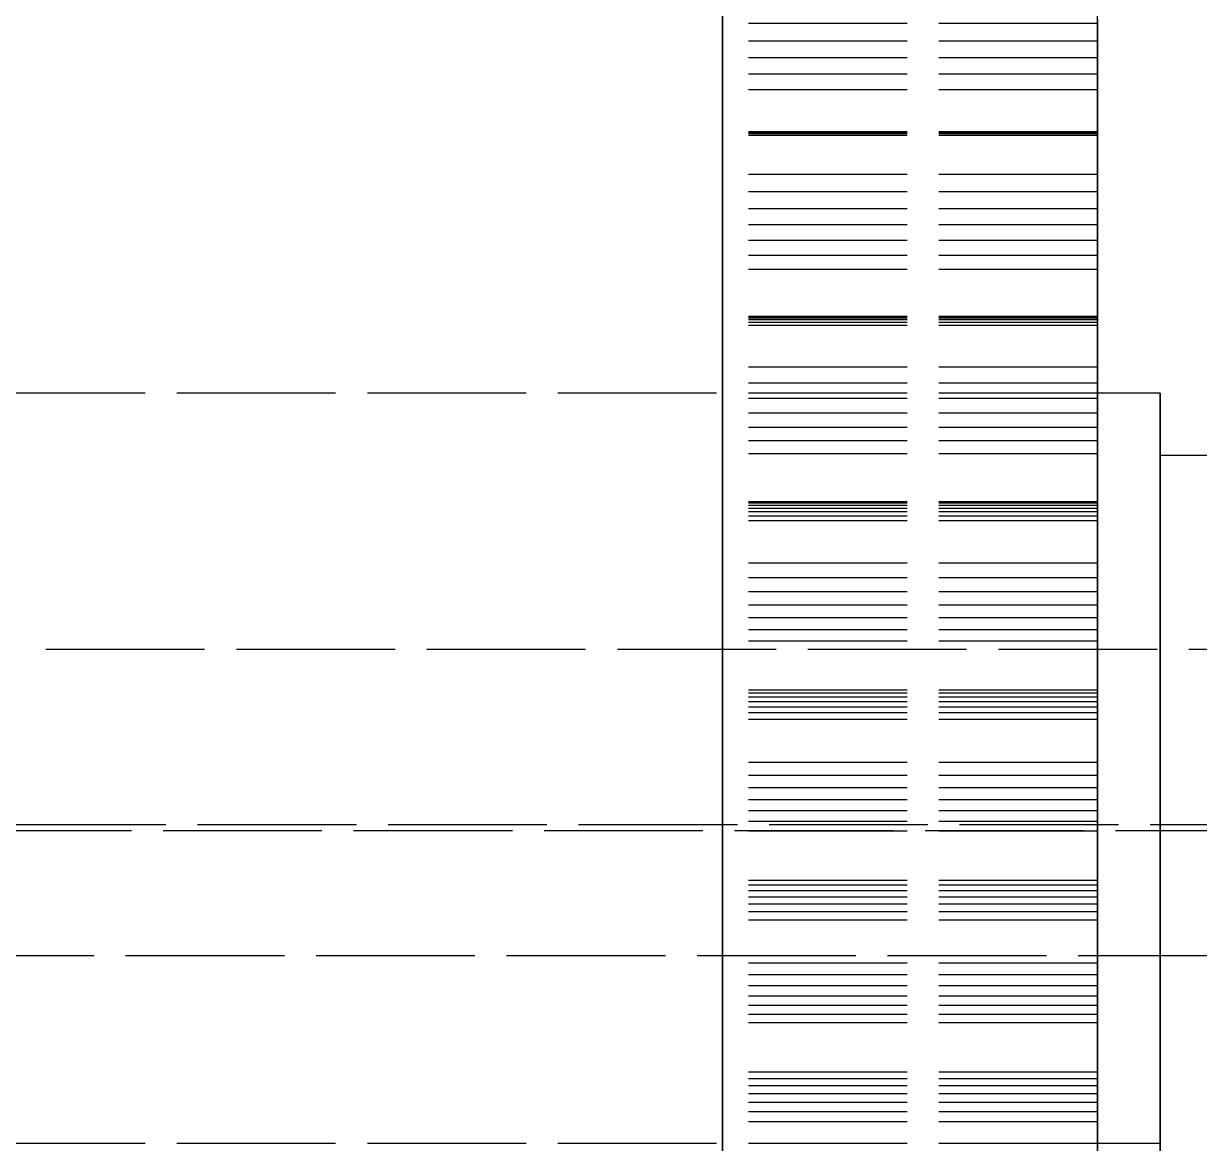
# Model space of a CAD drawing. Header units: millimetres. Extents: x -13 to 272, y -50 to 160.
# Drawn here: x 131.78 to 141.19, y 16.39 to 25.35 of the extents above; entities that cross this region are included whole.
import ezdxf

# ---------------------------------------------------------------- set-up
doc = ezdxf.new("R2010")
doc.units = ezdxf.units.MM
doc.linetypes.add('DASHED', pattern=[1.524, 1.27, -0.254])
doc.layers.add('HIDDEN', color=8, linetype='DASHED')
doc.layers.add('VISIBLE', color=7, linetype='CONTINUOUS')

msp = doc.modelspace()

# ---------------------------------------------------------------- linework, layer by layer
at = {"layer": 'HIDDEN'}
for points in [[(137.375, 25.91881), (137.375, 25.1569), (137.375, 24.395), (137.375, 23.6331), (137.375, 22.87119), (137.375, 22.10929), (137.375, 21.34738), (137.375, 20.58548), (137.375, 19.82357), (137.375, 19.06167), (137.375, 18.29976), (137.375, 17.53786), (137.375, 16.77595), (137.375, 16.01405)], [(137.375, 25.82357), (137.375, 25.12516), (137.375, 24.42675), (137.375, 23.72833), (137.375, 23.02992), (137.375, 22.33151), (137.375, 21.6331), (137.375, 20.93468), (137.375, 20.23627), (137.375, 19.53786), (137.375, 18.83944), (137.375, 18.14103), (137.375, 17.44262), (137.375, 16.74421), (137.375, 16.04579)], [(137.375, 16.395), (137.375, 16.77595), (137.375, 17.1569), (137.375, 17.53786), (137.375, 17.91881), (137.375, 18.29976), (137.375, 18.68071), (137.375, 19.06167), (137.375, 19.44262), (137.375, 19.82357), (137.375, 20.20452), (137.375, 20.58548), (137.375, 20.96643), (137.375, 21.34738), (137.375, 21.72833), (137.375, 22.10929), (137.375, 22.49024), (137.375, 22.87119), (137.375, 23.25214), (137.375, 23.6331), (137.375, 24.01405), (137.375, 24.395), (137.375, 24.77595), (137.375, 25.1569), (137.375, 25.53786)], [(137.375, 25.34893), (137.375, 25.49347)], [(137.375, 16.395), (137.375, 16.74421), (137.375, 17.09341), (137.375, 17.44262), (137.375, 17.79183), (137.375, 18.14103), (137.375, 18.49024), (137.375, 18.83944), (137.375, 19.18865), (137.375, 19.53786), (137.375, 19.88706), (137.375, 20.23627), (137.375, 20.58548), (137.375, 20.93468), (137.375, 21.28389), (137.375, 21.6331), (137.375, 21.9823), (137.375, 22.33151), (137.375, 22.68071), (137.375, 23.02992), (137.375, 23.37913), (137.375, 23.72833), (137.375, 24.07754), (137.375, 24.42675), (137.375, 24.77595), (137.375, 25.12516), (137.375, 25.47437)], [(140.375, 25.34893), (140.375, 25.49347)], [(137.375, 25.38508), (137.375, 24.60333), (137.375, 23.82159), (137.375, 23.03984), (137.375, 22.2581), (137.375, 21.47635), (137.375, 20.6946), (137.375, 19.91286), (137.375, 19.13111), (137.375, 18.34937), (137.375, 17.56762), (137.375, 16.78587), (137.375, 16.00413)], [(137.375, 25.20901), (137.375, 25.34893)], [(137.375, 25.34893), (137.375, 25.20901)], [(140.375, 25.34893), (137.375, 25.34893)], [(140.375, 25.34893), (137.375, 25.34893)], [(140.375, 25.38508), (140.375, 24.60333), (140.375, 23.82159), (140.375, 23.03984), (140.375, 22.2581), (140.375, 21.47635), (140.375, 20.6946), (140.375, 19.91286), (140.375, 19.13111), (140.375, 18.34937), (140.375, 17.56762), (140.375, 16.78587), (140.375, 16.00413)], [(140.375, 25.20901), (140.375, 25.34893)], [(140.375, 25.34893), (140.375, 25.20901)], [(137.375, 25.07393), (137.375, 25.20901)], [(137.375, 25.20901), (137.375, 25.07393)], [(140.375, 25.20901), (137.375, 25.20901)], [(140.375, 25.20901), (137.375, 25.20901)], [(140.375, 25.07393), (140.375, 25.20901)], [(140.375, 25.20901), (140.375, 25.07393)], [(137.375, 24.94396), (137.375, 25.07393)], [(137.375, 25.07393), (137.375, 24.94396)], [(140.375, 25.07393), (137.375, 25.07393)], [(140.375, 25.07393), (137.375, 25.07393)], [(140.375, 24.94396), (140.375, 25.07393)], [(140.375, 25.07393), (140.375, 24.94396)], [(137.375, 24.81947), (137.375, 24.94396)], [(137.375, 24.94396), (137.375, 24.81947)], [(140.375, 24.94396), (137.375, 24.94396)], [(140.375, 24.94396), (137.375, 24.94396)], [(140.375, 24.81947), (140.375, 24.94396)], [(140.375, 24.94396), (140.375, 24.81947)], [(137.375, 24.45255), (137.375, 24.81947)], [(137.375, 24.81947), (137.375, 24.45255)], [(140.375, 24.81947), (137.375, 24.81947)], [(140.375, 24.81947), (137.375, 24.81947)], [(140.375, 24.45255), (140.375, 24.81947)], [(140.375, 24.81947), (140.375, 24.45255)], [(137.375, 24.48207), (137.375, 24.48256)], [(137.375, 24.48256), (137.375, 24.47799)], [(137.375, 24.47799), (137.375, 24.48256)], [(137.375, 24.48256), (137.375, 24.48207)], [(140.375, 24.48256), (137.375, 24.48256)], [(140.375, 24.48256), (137.375, 24.48256)], [(137.375, 24.4767), (137.375, 24.48207)], [(137.375, 24.48207), (137.375, 24.4767)], [(140.375, 24.48207), (137.375, 24.48207)], [(140.375, 24.48207), (137.375, 24.48207)], [(137.375, 24.47799), (137.375, 24.46809)], [(137.375, 24.46809), (137.375, 24.47799)], [(140.375, 24.47799), (137.375, 24.47799)], [(140.375, 24.47799), (137.375, 24.47799)], [(137.375, 24.46661), (137.375, 24.4767)], [(137.375, 24.4767), (137.375, 24.46661)], [(140.375, 24.4767), (137.375, 24.4767)], [(140.375, 24.4767), (137.375, 24.4767)], [(137.375, 24.46809), (137.375, 24.45255)], [(137.375, 24.45255), (137.375, 24.46809)], [(140.375, 24.46809), (137.375, 24.46809)], [(140.375, 24.46809), (137.375, 24.46809)], [(137.375, 24.14137), (137.375, 24.46661)], [(137.375, 24.46661), (137.375, 24.14137)], [(140.375, 24.46661), (137.375, 24.46661)], [(140.375, 24.46661), (137.375, 24.46661)], [(140.375, 24.48207), (140.375, 24.48256)], [(140.375, 24.48256), (140.375, 24.47799)], [(140.375, 24.47799), (140.375, 24.48256)], [(140.375, 24.48256), (140.375, 24.48207)], [(140.375, 24.4767), (140.375, 24.48207)], [(140.375, 24.48207), (140.375, 24.4767)], [(140.375, 24.47799), (140.375, 24.46809)], [(140.375, 24.46809), (140.375, 24.47799)], [(140.375, 24.46661), (140.375, 24.4767)], [(140.375, 24.4767), (140.375, 24.46661)], [(140.375, 24.46809), (140.375, 24.45255)], [(140.375, 24.45255), (140.375, 24.46809)], [(140.375, 24.14137), (140.375, 24.46661)], [(140.375, 24.46661), (140.375, 24.14137)], [(140.375, 24.45255), (137.375, 24.45255)], [(140.375, 24.45255), (137.375, 24.45255)], [(137.375, 24.00253), (137.375, 24.14137)], [(137.375, 24.14137), (137.375, 24.00253)], [(140.375, 24.14137), (137.375, 24.14137)], [(140.375, 24.14137), (137.375, 24.14137)], [(140.375, 24.00253), (140.375, 24.14137)], [(140.375, 24.14137), (140.375, 24.00253)], [(137.375, 23.86824), (137.375, 24.00253)], [(137.375, 24.00253), (137.375, 23.86824)], [(140.375, 24.00253), (137.375, 24.00253)], [(140.375, 24.00253), (137.375, 24.00253)], [(140.375, 23.86824), (140.375, 24.00253)], [(140.375, 24.00253), (140.375, 23.86824)], [(137.375, 23.73872), (137.375, 23.86824)], [(137.375, 23.86824), (137.375, 23.73872)], [(140.375, 23.86824), (137.375, 23.86824)], [(140.375, 23.86824), (137.375, 23.86824)], [(140.375, 23.73872), (140.375, 23.86824)], [(140.375, 23.86824), (140.375, 23.73872)], [(137.375, 23.61418), (137.375, 23.73872)], [(137.375, 23.73872), (137.375, 23.61418)], [(140.375, 23.73872), (137.375, 23.73872)], [(140.375, 23.73872), (137.375, 23.73872)], [(140.375, 23.61418), (140.375, 23.73872)], [(140.375, 23.73872), (140.375, 23.61418)], [(137.375, 23.49492), (137.375, 23.61418)], [(137.375, 23.61418), (137.375, 23.49492)], [(140.375, 23.61418), (137.375, 23.61418)], [(140.375, 23.61418), (137.375, 23.61418)], [(140.375, 23.49492), (140.375, 23.61418)], [(140.375, 23.61418), (140.375, 23.49492)], [(137.375, 23.38128), (137.375, 23.49492)], [(137.375, 23.49492), (137.375, 23.38128)], [(140.375, 23.49492), (137.375, 23.49492)], [(140.375, 23.49492), (137.375, 23.49492)], [(140.375, 23.38128), (140.375, 23.49492)], [(140.375, 23.49492), (140.375, 23.38128)], [(137.375, 23.00492), (137.375, 23.38128)], [(137.375, 23.38128), (137.375, 23.00492)], [(140.375, 23.38128), (137.375, 23.38128)], [(140.375, 23.38128), (137.375, 23.38128)], [(140.375, 23.00492), (140.375, 23.38128)], [(140.375, 23.38128), (140.375, 23.00492)], [(137.375, 23.0029), (137.375, 23.0068)], [(137.375, 23.0068), (137.375, 23.00492)], [(137.375, 23.00492), (137.375, 23.0068)], [(137.375, 23.0068), (137.375, 23.0029)], [(140.375, 23.0068), (137.375, 23.0068)], [(140.375, 23.0068), (137.375, 23.0068)], [(140.375, 23.00492), (137.375, 23.00492)], [(140.375, 23.00492), (137.375, 23.00492)], [(137.375, 22.99357), (137.375, 23.0029)], [(137.375, 23.0029), (137.375, 22.99357)], [(140.375, 23.0029), (137.375, 23.0029)], [(140.375, 23.0029), (137.375, 23.0029)], [(137.375, 22.97906), (137.375, 22.99357)], [(137.375, 22.99357), (137.375, 22.97906)], [(140.375, 22.99357), (137.375, 22.99357)], [(140.375, 22.99357), (137.375, 22.99357)], [(137.375, 22.95958), (137.375, 22.97906)], [(137.375, 22.97906), (137.375, 22.95958)], [(140.375, 22.97906), (137.375, 22.97906)], [(140.375, 22.97906), (137.375, 22.97906)], [(137.375, 22.93529), (137.375, 22.95958)], [(137.375, 22.95958), (137.375, 22.93529)], [(140.375, 22.95958), (137.375, 22.95958)], [(140.375, 22.95958), (137.375, 22.95958)], [(140.375, 23.0029), (140.375, 23.0068)], [(140.375, 23.0068), (140.375, 23.00492)], [(140.375, 23.00492), (140.375, 23.0068)], [(140.375, 23.0068), (140.375, 23.0029)], [(140.375, 22.99357), (140.375, 23.0029)], [(140.375, 23.0029), (140.375, 22.99357)], [(140.375, 22.97906), (140.375, 22.99357)], [(140.375, 22.99357), (140.375, 22.97906)], [(140.375, 22.95958), (140.375, 22.97906)], [(140.375, 22.97906), (140.375, 22.95958)], [(140.375, 22.93529), (140.375, 22.95958)], [(140.375, 22.95958), (140.375, 22.93529)], [(137.375, 22.60258), (137.375, 22.93529)], [(137.375, 22.93529), (137.375, 22.60258)], [(140.375, 22.93529), (137.375, 22.93529)], [(140.375, 22.93529), (137.375, 22.93529)], [(140.375, 22.60258), (140.375, 22.93529)], [(140.375, 22.93529), (140.375, 22.60258)], [(137.375, 22.47452), (137.375, 22.60258)], [(137.375, 22.60258), (137.375, 22.47452)], [(140.375, 22.60258), (137.375, 22.60258)], [(140.375, 22.60258), (137.375, 22.60258)], [(140.375, 22.47452), (140.375, 22.60258)], [(140.375, 22.60258), (140.375, 22.47452)], [(140.375, 22.395), (122.575, 22.395)], [(137.375, 22.35115), (137.375, 22.47452)], [(137.375, 22.47452), (137.375, 22.35115)], [(140.375, 22.47452), (137.375, 22.47452)], [(140.375, 22.47452), (137.375, 22.47452)], [(140.375, 22.35115), (140.375, 22.47452)], [(140.375, 22.47452), (140.375, 22.35115)], [(140.875, 22.395), (140.875, 22.20452), (140.875, 22.01405), (140.875, 21.82357), (140.875, 21.6331), (140.875, 21.44262), (140.875, 21.25214), (140.875, 21.06167), (140.875, 20.87119), (140.875, 20.68071), (140.875, 20.49024), (140.875, 20.29976), (140.875, 20.10929), (140.875, 19.91881), (140.875, 19.72833), (140.875, 19.53786), (140.875, 19.34738), (140.875, 19.1569), (140.875, 18.96643), (140.875, 18.77595), (140.875, 18.58548), (140.875, 18.395), (140.875, 18.20452), (140.875, 18.01405), (140.875, 17.82357), (140.875, 17.6331), (140.875, 17.44262), (140.875, 17.25214), (140.875, 17.06167), (140.875, 16.87119), (140.875, 16.68071), (140.875, 16.49024), (140.875, 16.29976)], [(137.375, 22.23265), (137.375, 22.35115)], [(137.375, 22.35115), (137.375, 22.23265)], [(140.375, 22.35115), (137.375, 22.35115)], [(140.375, 22.35115), (137.375, 22.35115)], [(140.375, 22.23265), (140.375, 22.35115)], [(140.375, 22.35115), (140.375, 22.23265)], [(137.375, 22.11927), (137.375, 22.23265)], [(137.375, 22.23265), (137.375, 22.11927)], [(140.375, 22.23265), (137.375, 22.23265)], [(140.375, 22.23265), (137.375, 22.23265)], [(140.375, 22.11927), (140.375, 22.23265)], [(140.375, 22.23265), (140.375, 22.11927)], [(137.375, 22.01128), (137.375, 22.11927)], [(137.375, 22.11927), (137.375, 22.01128)], [(140.375, 22.11927), (137.375, 22.11927)], [(140.375, 22.11927), (137.375, 22.11927)], [(140.375, 22.01128), (140.375, 22.11927)], [(140.375, 22.11927), (140.375, 22.01128)], [(137.375, 21.90905), (137.375, 22.01128)], [(137.375, 22.01128), (137.375, 21.90905)], [(140.375, 22.01128), (137.375, 22.01128)], [(140.375, 22.01128), (137.375, 22.01128)], [(140.375, 21.90905), (140.375, 22.01128)], [(140.375, 22.01128), (140.375, 21.90905)], [(137.375, 21.52508), (137.375, 21.90905)], [(137.375, 21.90905), (137.375, 21.52508)], [(140.375, 21.90905), (137.375, 21.90905)], [(140.375, 21.90905), (137.375, 21.90905)], [(140.375, 21.52508), (140.375, 21.90905)], [(140.375, 21.90905), (140.375, 21.52508)], [(140.875, 16.395), (140.875, 16.4823), (140.875, 16.5696), (140.875, 16.6569), (140.875, 16.74421), (140.875, 16.83151), (140.875, 16.91881), (140.875, 17.00611), (140.875, 17.09341), (140.875, 17.18071), (140.875, 17.26802), (140.875, 17.35532), (140.875, 17.44262), (140.875, 17.52992), (140.875, 17.61722), (140.875, 17.70452), (140.875, 17.79183), (140.875, 17.87913), (140.875, 17.96643), (140.875, 18.05373), (140.875, 18.14103), (140.875, 18.22833), (140.875, 18.31563), (140.875, 18.40294), (140.875, 18.49024), (140.875, 18.57754), (140.875, 18.66484), (140.875, 18.75214), (140.875, 18.83944), (140.875, 18.92675), (140.875, 19.01405), (140.875, 19.10135), (140.875, 19.18865), (140.875, 19.27595), (140.875, 19.36325), (140.875, 19.45056), (140.875, 19.53786), (140.875, 19.62516), (140.875, 19.71246), (140.875, 19.79976), (140.875, 19.88706), (140.875, 19.97437), (140.875, 20.06167), (140.875, 20.14897), (140.875, 20.23627), (140.875, 20.32357), (140.875, 20.41087), (140.875, 20.49817), (140.875, 20.58548), (140.875, 20.67278), (140.875, 20.76008), (140.875, 20.84738), (140.875, 20.93468), (140.875, 21.02198), (140.875, 21.10929), (140.875, 21.19659), (140.875, 21.28389), (140.875, 21.37119), (140.875, 21.45849), (140.875, 21.54579), (140.875, 21.6331), (140.875, 21.7204), (140.875, 21.8077), (140.875, 21.895)], [(140.875, 21.895), (140.875, 21.7204), (140.875, 21.54579), (140.875, 21.37119), (140.875, 21.19659), (140.875, 21.02198), (140.875, 20.84738), (140.875, 20.67278), (140.875, 20.49817), (140.875, 20.32357), (140.875, 20.14897), (140.875, 19.97437), (140.875, 19.79976), (140.875, 19.62516), (140.875, 19.45056), (140.875, 19.27595), (140.875, 19.10135), (140.875, 18.92675), (140.875, 18.75214), (140.875, 18.57754), (140.875, 18.40294), (140.875, 18.22833), (140.875, 18.05373), (140.875, 17.87913), (140.875, 17.70452), (140.875, 17.52992), (140.875, 17.35532), (140.875, 17.18071), (140.875, 17.00611), (140.875, 16.83151), (140.875, 16.6569), (140.875, 16.4823), (140.875, 16.3077)], [(137.375, 21.51329), (137.375, 21.52508)], [(137.375, 21.52508), (137.375, 21.51329)], [(140.375, 21.52508), (137.375, 21.52508)], [(140.375, 21.52508), (137.375, 21.52508)], [(137.375, 21.49562), (137.375, 21.51329)], [(137.375, 21.51329), (137.375, 21.49562)], [(140.375, 21.51329), (137.375, 21.51329)], [(140.375, 21.51329), (137.375, 21.51329)], [(137.375, 21.47243), (137.375, 21.49562)], [(137.375, 21.49562), (137.375, 21.47243)], [(140.375, 21.49562), (137.375, 21.49562)], [(140.375, 21.49562), (137.375, 21.49562)], [(137.375, 21.44397), (137.375, 21.47243)], [(137.375, 21.47243), (137.375, 21.44397)], [(140.375, 21.47243), (137.375, 21.47243)], [(140.375, 21.47243), (137.375, 21.47243)], [(140.375, 21.51329), (140.375, 21.52508)], [(140.375, 21.52508), (140.375, 21.51329)], [(140.375, 21.49562), (140.375, 21.51329)], [(140.375, 21.51329), (140.375, 21.49562)], [(140.375, 21.47243), (140.375, 21.49562)], [(140.375, 21.49562), (140.375, 21.47243)], [(140.375, 21.44397), (140.375, 21.47243)], [(140.375, 21.47243), (140.375, 21.44397)], [(137.375, 21.41047), (137.375, 21.44397)], [(137.375, 21.44397), (137.375, 21.41047)], [(140.375, 21.44397), (137.375, 21.44397)], [(140.375, 21.44397), (137.375, 21.44397)], [(137.375, 21.3721), (137.375, 21.41047)], [(137.375, 21.41047), (137.375, 21.3721)], [(140.375, 21.41047), (137.375, 21.41047)], [(140.375, 21.41047), (137.375, 21.41047)], [(137.375, 21.03355), (137.375, 21.3721)], [(137.375, 21.3721), (137.375, 21.03355)], [(140.375, 21.3721), (137.375, 21.3721)], [(140.375, 21.3721), (137.375, 21.3721)], [(140.375, 21.41047), (140.375, 21.44397)], [(140.375, 21.44397), (140.375, 21.41047)], [(140.375, 21.3721), (140.375, 21.41047)], [(140.375, 21.41047), (140.375, 21.3721)], [(140.375, 21.03355), (140.375, 21.3721)], [(140.375, 21.3721), (140.375, 21.03355)], [(137.375, 20.9169), (137.375, 21.03355)], [(137.375, 21.03355), (137.375, 20.9169)], [(140.375, 21.03355), (137.375, 21.03355)], [(140.375, 21.03355), (137.375, 21.03355)], [(140.375, 20.9169), (140.375, 21.03355)], [(140.375, 21.03355), (140.375, 20.9169)], [(137.375, 20.80503), (137.375, 20.9169)], [(137.375, 20.9169), (137.375, 20.80503)], [(140.375, 20.9169), (137.375, 20.9169)], [(140.375, 20.9169), (137.375, 20.9169)], [(140.375, 20.80503), (140.375, 20.9169)], [(140.375, 20.9169), (140.375, 20.80503)], [(137.375, 20.69814), (137.375, 20.80503)], [(137.375, 20.80503), (137.375, 20.69814)], [(140.375, 20.80503), (137.375, 20.80503)], [(140.375, 20.80503), (137.375, 20.80503)], [(140.375, 20.69814), (140.375, 20.80503)], [(140.375, 20.80503), (140.375, 20.69814)], [(137.375, 20.59646), (137.375, 20.69814)], [(137.375, 20.69814), (137.375, 20.59646)], [(140.375, 20.69814), (137.375, 20.69814)], [(140.375, 20.69814), (137.375, 20.69814)], [(140.375, 20.59646), (140.375, 20.69814)], [(140.375, 20.69814), (140.375, 20.59646)], [(137.375, 20.50028), (137.375, 20.59646)], [(137.375, 20.59646), (137.375, 20.50028)], [(140.375, 20.59646), (137.375, 20.59646)], [(140.375, 20.59646), (137.375, 20.59646)], [(140.375, 20.50028), (140.375, 20.59646)], [(140.375, 20.59646), (140.375, 20.50028)], [(137.375, 20.40996), (137.375, 20.50028)], [(137.375, 20.50028), (137.375, 20.40996)], [(140.375, 20.50028), (137.375, 20.50028)], [(140.375, 20.50028), (137.375, 20.50028)], [(140.375, 20.40996), (140.375, 20.50028)], [(140.375, 20.50028), (140.375, 20.40996)], [(142.375, 20.345), (104.175, 20.345)], [(137.375, 20.02025), (137.375, 20.40996)], [(137.375, 20.40996), (137.375, 20.02025)], [(140.375, 20.40996), (137.375, 20.40996)], [(140.375, 20.40996), (137.375, 20.40996)], [(140.375, 20.02025), (140.375, 20.40996)], [(140.375, 20.40996), (140.375, 20.02025)], [(137.375, 19.99484), (137.375, 20.02025)], [(137.375, 20.02025), (137.375, 19.99484)], [(140.375, 20.02025), (137.375, 20.02025)], [(140.375, 20.02025), (137.375, 20.02025)], [(137.375, 19.96349), (137.375, 19.99484)], [(137.375, 19.99484), (137.375, 19.96349)], [(140.375, 19.99484), (137.375, 19.99484)], [(140.375, 19.99484), (137.375, 19.99484)], [(137.375, 19.92655), (137.375, 19.96349)], [(137.375, 19.96349), (137.375, 19.92655)], [(140.375, 19.96349), (137.375, 19.96349)], [(140.375, 19.96349), (137.375, 19.96349)], [(140.375, 19.99484), (140.375, 20.02025)], [(140.375, 20.02025), (140.375, 19.99484)], [(140.375, 19.96349), (140.375, 19.99484)], [(140.375, 19.99484), (140.375, 19.96349)], [(140.375, 19.92655), (140.375, 19.96349)], [(140.375, 19.96349), (140.375, 19.92655)], [(137.375, 19.88429), (137.375, 19.92655)], [(137.375, 19.92655), (137.375, 19.88429)], [(140.375, 19.92655), (137.375, 19.92655)], [(140.375, 19.92655), (137.375, 19.92655)], [(137.375, 19.83694), (137.375, 19.88429)], [(137.375, 19.88429), (137.375, 19.83694)], [(140.375, 19.88429), (137.375, 19.88429)], [(140.375, 19.88429), (137.375, 19.88429)], [(140.375, 19.88429), (140.375, 19.92655)], [(140.375, 19.92655), (140.375, 19.88429)], [(140.375, 19.83694), (140.375, 19.88429)], [(140.375, 19.88429), (140.375, 19.83694)], [(137.375, 19.78466), (137.375, 19.83694)], [(137.375, 19.83694), (137.375, 19.78466)], [(140.375, 19.83694), (137.375, 19.83694)], [(140.375, 19.83694), (137.375, 19.83694)], [(137.375, 19.44191), (137.375, 19.78466)], [(137.375, 19.78466), (137.375, 19.44191)], [(140.375, 19.78466), (137.375, 19.78466)], [(140.375, 19.78466), (137.375, 19.78466)], [(140.375, 19.78466), (140.375, 19.83694)], [(140.375, 19.83694), (140.375, 19.78466)], [(140.375, 19.44191), (140.375, 19.78466)], [(140.375, 19.78466), (140.375, 19.44191)], [(137.375, 19.33724), (137.375, 19.44191)], [(137.375, 19.44191), (137.375, 19.33724)], [(140.375, 19.44191), (137.375, 19.44191)], [(140.375, 19.44191), (137.375, 19.44191)], [(140.375, 19.33724), (140.375, 19.44191)], [(140.375, 19.44191), (140.375, 19.33724)], [(137.375, 19.23743), (137.375, 19.33724)], [(137.375, 19.33724), (137.375, 19.23743)], [(140.375, 19.33724), (137.375, 19.33724)], [(140.375, 19.33724), (137.375, 19.33724)], [(140.375, 19.23743), (140.375, 19.33724)], [(140.375, 19.33724), (140.375, 19.23743)], [(137.375, 19.14267), (137.375, 19.23743)], [(137.375, 19.23743), (137.375, 19.14267)], [(140.375, 19.23743), (137.375, 19.23743)], [(140.375, 19.23743), (137.375, 19.23743)], [(140.375, 19.14267), (140.375, 19.23743)], [(140.375, 19.23743), (140.375, 19.14267)], [(137.375, 19.05319), (137.375, 19.14267)], [(137.375, 19.14267), (137.375, 19.05319)], [(140.375, 19.14267), (137.375, 19.14267)], [(140.375, 19.14267), (137.375, 19.14267)], [(140.375, 19.05319), (140.375, 19.14267)], [(140.375, 19.14267), (140.375, 19.05319)], [(137.375, 18.96928), (137.375, 19.05319)], [(137.375, 19.05319), (137.375, 18.96928)], [(140.375, 19.05319), (137.375, 19.05319)], [(140.375, 19.05319), (137.375, 19.05319)], [(140.375, 18.96928), (140.375, 19.05319)], [(140.375, 19.05319), (140.375, 18.96928)], [(95.075, 18.945), (142.375, 18.945)], [(137.375, 18.89131), (137.375, 18.96928)], [(137.375, 18.96928), (137.375, 18.89131)], [(140.375, 18.96928), (137.375, 18.96928)], [(140.375, 18.96928), (137.375, 18.96928)], [(140.375, 18.89131), (140.375, 18.96928)], [(140.375, 18.96928), (140.375, 18.89131)], [(147.885, 18.895), (90.575, 18.895)], [(137.375, 18.49775), (137.375, 18.89131)], [(137.375, 18.89131), (137.375, 18.49775)], [(140.375, 18.89131), (137.375, 18.89131)], [(140.375, 18.89131), (137.375, 18.89131)], [(140.375, 18.49775), (140.375, 18.89131)], [(140.375, 18.89131), (140.375, 18.49775)], [(137.375, 18.45886), (137.375, 18.49775)], [(137.375, 18.49775), (137.375, 18.45886)], [(140.375, 18.49775), (137.375, 18.49775)], [(140.375, 18.49775), (137.375, 18.49775)], [(137.375, 18.41397), (137.375, 18.45886)], [(137.375, 18.45886), (137.375, 18.41397)], [(140.375, 18.45886), (137.375, 18.45886)], [(140.375, 18.45886), (137.375, 18.45886)], [(140.375, 18.45886), (140.375, 18.49775)], [(140.375, 18.49775), (140.375, 18.45886)], [(140.375, 18.41397), (140.375, 18.45886)], [(140.375, 18.45886), (140.375, 18.41397)], [(137.375, 18.36347), (137.375, 18.41397)], [(137.375, 18.41397), (137.375, 18.36347)], [(140.375, 18.41397), (137.375, 18.41397)], [(140.375, 18.41397), (137.375, 18.41397)], [(137.375, 18.30761), (137.375, 18.36347)], [(137.375, 18.36347), (137.375, 18.30761)], [(140.375, 18.36347), (137.375, 18.36347)], [(140.375, 18.36347), (137.375, 18.36347)], [(140.375, 18.36347), (140.375, 18.41397)], [(140.375, 18.41397), (140.375, 18.36347)], [(140.375, 18.30761), (140.375, 18.36347)], [(140.375, 18.36347), (140.375, 18.30761)], [(137.375, 18.24663), (137.375, 18.30761)], [(137.375, 18.30761), (137.375, 18.24663)], [(140.375, 18.30761), (137.375, 18.30761)], [(140.375, 18.30761), (137.375, 18.30761)], [(140.375, 18.24663), (140.375, 18.30761)], [(140.375, 18.30761), (140.375, 18.24663)], [(137.375, 18.18071), (137.375, 18.24663)], [(137.375, 18.24663), (137.375, 18.18071)], [(140.375, 18.24663), (137.375, 18.24663)], [(140.375, 18.24663), (137.375, 18.24663)], [(137.375, 17.83544), (137.375, 18.18071)], [(137.375, 18.18071), (137.375, 17.83544)], [(140.375, 18.18071), (137.375, 18.18071)], [(140.375, 18.18071), (137.375, 18.18071)], [(140.375, 18.18071), (140.375, 18.24663)], [(140.375, 18.24663), (140.375, 18.18071)], [(140.375, 17.83544), (140.375, 18.18071)], [(140.375, 18.18071), (140.375, 17.83544)], [(147.585, 17.895), (90.875, 17.895)], [(137.375, 17.74325), (137.375, 17.83544)], [(137.375, 17.83544), (137.375, 17.74325)], [(140.375, 17.83544), (137.375, 17.83544)], [(140.375, 17.83544), (137.375, 17.83544)], [(140.375, 17.74325), (140.375, 17.83544)], [(140.375, 17.83544), (140.375, 17.74325)], [(137.375, 17.65598), (137.375, 17.74325)], [(137.375, 17.74325), (137.375, 17.65598)], [(140.375, 17.74325), (137.375, 17.74325)], [(140.375, 17.74325), (137.375, 17.74325)], [(140.375, 17.65598), (140.375, 17.74325)], [(140.375, 17.74325), (140.375, 17.65598)], [(137.375, 17.57381), (137.375, 17.65598)], [(137.375, 17.65598), (137.375, 17.57381)], [(140.375, 17.65598), (137.375, 17.65598)], [(140.375, 17.65598), (137.375, 17.65598)], [(140.375, 17.57381), (140.375, 17.65598)], [(140.375, 17.65598), (140.375, 17.57381)], [(137.375, 17.49697), (137.375, 17.57381)], [(137.375, 17.57381), (137.375, 17.49697)], [(140.375, 17.57381), (137.375, 17.57381)], [(140.375, 17.57381), (137.375, 17.57381)], [(140.375, 17.49697), (140.375, 17.57381)], [(140.375, 17.57381), (140.375, 17.49697)], [(137.375, 17.42574), (137.375, 17.49697)], [(137.375, 17.49697), (137.375, 17.42574)], [(140.375, 17.49697), (137.375, 17.49697)], [(140.375, 17.49697), (137.375, 17.49697)], [(137.375, 17.3605), (137.375, 17.42574)], [(137.375, 17.42574), (137.375, 17.3605)], [(140.375, 17.42574), (137.375, 17.42574)], [(140.375, 17.42574), (137.375, 17.42574)], [(140.375, 17.42574), (140.375, 17.49697)], [(140.375, 17.49697), (140.375, 17.42574)], [(140.375, 17.3605), (140.375, 17.42574)], [(140.375, 17.42574), (140.375, 17.3605)], [(137.375, 16.96501), (137.375, 17.3605)], [(137.375, 17.3605), (137.375, 16.96501)], [(140.375, 17.3605), (137.375, 17.3605)], [(140.375, 17.3605), (137.375, 17.3605)], [(140.375, 16.96501), (140.375, 17.3605)], [(140.375, 17.3605), (140.375, 16.96501)], [(137.375, 16.91282), (137.375, 16.96501)], [(137.375, 16.96501), (137.375, 16.91282)], [(140.375, 16.96501), (137.375, 16.96501)], [(140.375, 16.96501), (137.375, 16.96501)], [(140.375, 16.91282), (140.375, 16.96501)], [(140.375, 16.96501), (140.375, 16.91282)], [(137.375, 16.85462), (137.375, 16.91282)], [(137.375, 16.91282), (137.375, 16.85462)], [(140.375, 16.91282), (137.375, 16.91282)], [(140.375, 16.91282), (137.375, 16.91282)], [(137.375, 16.79079), (137.375, 16.85462)], [(137.375, 16.85462), (137.375, 16.79079)], [(140.375, 16.85462), (137.375, 16.85462)], [(140.375, 16.85462), (137.375, 16.85462)], [(140.375, 16.85462), (140.375, 16.91282)], [(140.375, 16.91282), (140.375, 16.85462)], [(140.375, 16.79079), (140.375, 16.85462)], [(140.375, 16.85462), (140.375, 16.79079)], [(137.375, 16.72161), (137.375, 16.79079)], [(137.375, 16.79079), (137.375, 16.72161)], [(140.375, 16.79079), (137.375, 16.79079)], [(140.375, 16.79079), (137.375, 16.79079)], [(140.375, 16.72161), (140.375, 16.79079)], [(140.375, 16.79079), (140.375, 16.72161)], [(137.375, 16.6473), (137.375, 16.72161)], [(137.375, 16.72161), (137.375, 16.6473)], [(140.375, 16.72161), (137.375, 16.72161)], [(140.375, 16.72161), (137.375, 16.72161)], [(140.375, 16.6473), (140.375, 16.72161)], [(140.375, 16.72161), (140.375, 16.6473)], [(137.375, 16.56806), (137.375, 16.6473)], [(137.375, 16.6473), (137.375, 16.56806)], [(140.375, 16.6473), (137.375, 16.6473)], [(140.375, 16.6473), (137.375, 16.6473)], [(137.375, 16.22194), (137.375, 16.56806)], [(137.375, 16.56806), (137.375, 16.22194)], [(140.375, 16.56806), (137.375, 16.56806)], [(140.375, 16.56806), (137.375, 16.56806)], [(140.375, 16.56806), (140.375, 16.6473)], [(140.375, 16.6473), (140.375, 16.56806)], [(140.375, 16.22194), (140.375, 16.56806)], [(140.375, 16.56806), (140.375, 16.22194)], [(140.375, 16.395), (122.575, 16.395)], [(140.875, 16.3077), (140.875, 16.395)]]:
    msp.add_lwpolyline(points, dxfattribs=at)
at = {"layer": 'VISIBLE'}
for points in [[(137.375, 16.395), (137.375, 16.78587), (137.375, 17.17675), (137.375, 17.56762), (137.375, 17.95849), (137.375, 18.34937), (137.375, 18.74024), (137.375, 19.13111), (137.375, 19.52198), (137.375, 19.91286), (137.375, 20.30373), (137.375, 20.6946), (137.375, 21.08548), (137.375, 21.47635), (137.375, 21.86722), (137.375, 22.2581), (137.375, 22.64897), (137.375, 23.03984), (137.375, 23.43071), (137.375, 23.82159), (137.375, 24.21246), (137.375, 24.60333), (137.375, 24.99421), (137.375, 25.38508)], [(140.375, 16.395), (140.375, 16.78587), (140.375, 17.17675), (140.375, 17.56762), (140.375, 17.95849), (140.375, 18.34937), (140.375, 18.74024), (140.375, 19.13111), (140.375, 19.52198), (140.375, 19.91286), (140.375, 20.30373), (140.375, 20.6946), (140.375, 21.08548), (140.375, 21.47635), (140.375, 21.86722), (140.375, 22.2581), (140.375, 22.64897), (140.375, 23.03984), (140.375, 23.43071), (140.375, 23.82159), (140.375, 24.21246), (140.375, 24.60333), (140.375, 24.99421), (140.375, 25.38508)], [(140.875, 22.395), (140.375, 22.395)], [(140.875, 16.395), (140.875, 16.49024), (140.875, 16.58548), (140.875, 16.68071), (140.875, 16.77595), (140.875, 16.87119), (140.875, 16.96643), (140.875, 17.06167), (140.875, 17.1569), (140.875, 17.25214), (140.875, 17.34738), (140.875, 17.44262), (140.875, 17.53786), (140.875, 17.6331), (140.875, 17.72833), (140.875, 17.82357), (140.875, 17.91881), (140.875, 18.01405), (140.875, 18.10929), (140.875, 18.20452), (140.875, 18.29976), (140.875, 18.395), (140.875, 18.49024), (140.875, 18.58548), (140.875, 18.68071), (140.875, 18.77595), (140.875, 18.87119), (140.875, 18.96643), (140.875, 19.06167), (140.875, 19.1569), (140.875, 19.25214), (140.875, 19.34738), (140.875, 19.44262), (140.875, 19.53786), (140.875, 19.6331), (140.875, 19.72833), (140.875, 19.82357), (140.875, 19.91881), (140.875, 20.01405), (140.875, 20.10929), (140.875, 20.20452), (140.875, 20.29976), (140.875, 20.395), (140.875, 20.49024), (140.875, 20.58548), (140.875, 20.68071), (140.875, 20.77595), (140.875, 20.87119), (140.875, 20.96643), (140.875, 21.06167), (140.875, 21.1569), (140.875, 21.25214), (140.875, 21.34738), (140.875, 21.44262), (140.875, 21.53786), (140.875, 21.6331), (140.875, 21.72833), (140.875, 21.82357), (140.875, 21.91881), (140.875, 22.01405), (140.875, 22.10929), (140.875, 22.20452), (140.875, 22.29976), (140.875, 22.395)], [(142.375, 21.895), (140.875, 21.895)], [(140.875, 16.395), (140.375, 16.395)], [(140.875, 16.29976), (140.875, 16.395)]]:
    msp.add_lwpolyline(points, dxfattribs=at)

doc.saveas('drawing.dxf')
